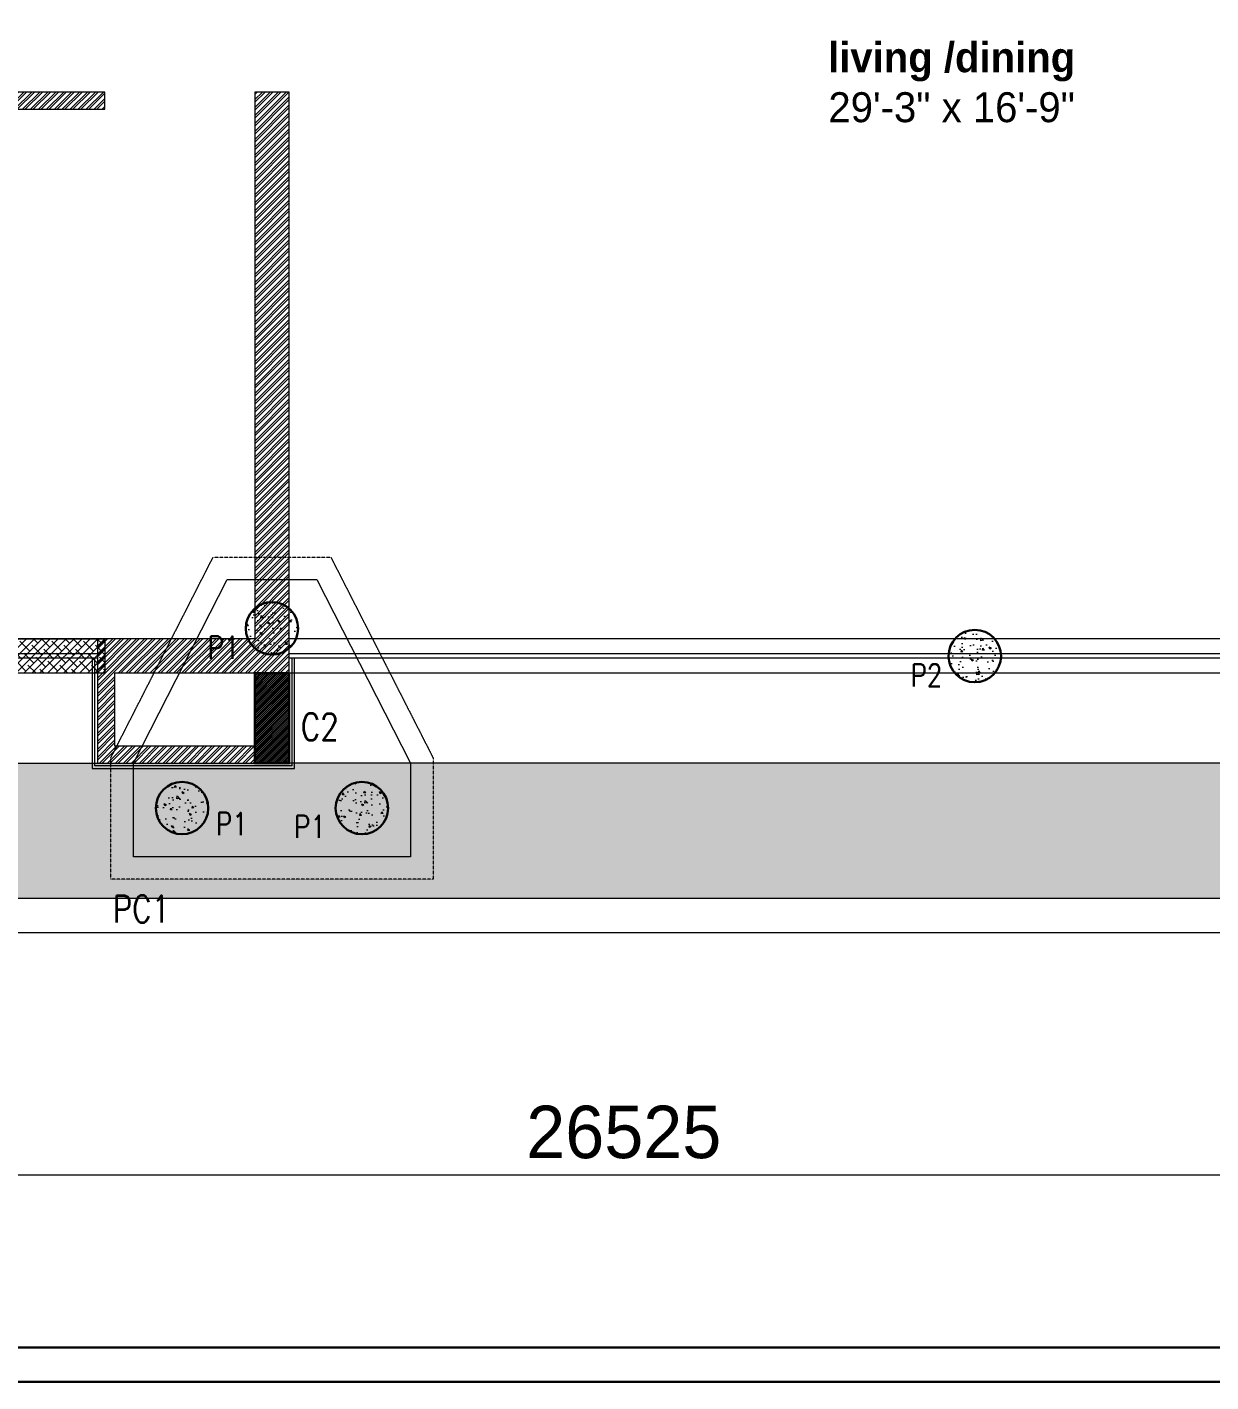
# Model space of a CAD drawing. Header units: metres. Extents: x 5205117 to 5948571, y 646915 to 1143748.
# Drawn here: x 5565530 to 5573429, y 670568 to 679611 of the extents above; entities that cross this region are included whole.
import ezdxf

# ---------------------------------------------------------------- set-up
doc = ezdxf.new("R2010")
doc.units = ezdxf.units.M
doc.header["$MEASUREMENT"] = 0
doc.header["$PDMODE"] = 35
doc.header["$PDSIZE"] = 10
for name, pattern in [('CENTER', [2, 1.25, -0.25, 0.25, -0.25]), ('DASHED', [0.75, 0.5, -0.25]), ('DOT2', [0.125, 0, -0.125]), ('HIDDEN', [0.375, 0.25, -0.125])]:
    doc.linetypes.add(name, pattern=pattern)
doc.layers.get('0').update_dxf_attribs({"color": 1, "linetype": 'DASHED', "lineweight": 30})
for name, color, linetype, lineweight in [('A-Center line', 1, 'CENTER', 9), ('dim start point', 10, 'Continuous', 0), ('H-Lintel level', 250, 'Continuous', 0), ('plot 5', 7, 'Continuous', 30), ('road', 7, 'Continuous', 9), ('S-COLUMN & WALL', 5, 'Continuous', 30), ('S-COLUMN_H', 250, 'Continuous', 0), ('S-FOUND-EXCAVATION', 253, 'HIDDEN', 0), ('S-FOUND-FOOTING', 7, 'Continuous', 15), ('S-PILE', 96, 'Continuous', 30), ('S-TEXT COL.', 1, 'Continuous', 0), ('S-TEXT PILE', 7, 'Continuous', 0)]:
    doc.layers.add(name, color=color, linetype=linetype, lineweight=lineweight)
doc.layers.add('A-GF', color=8, linetype='Continuous', lineweight=0, transparency=0.5)
doc.styles.add('CENTURY GOTHIC', font='GOTHIC.TTF')
doc.styles.add('SETU 1', font='romans.shx', dxfattribs={"width": 0.8})
doc.styles.get("Standard").update_dxf_attribs({"font": 'GOTHIC.TTF'})
doc.dimstyles.get("Standard").update_dxf_attribs({"dimtxt": 2, "dimasz": 1, "dimexe": 0, "dimexo": 0, "dimgap": 0.1, "dimtad": 1, "dimdsep": 46, "dimtxsty": 'Standard', "dimblk": 'OBLIQUE', "dimcen": 0.1, "dimclrd": 256, "dimclre": 256, "dimclrt": 256, "dimadec": 0, "dimazin": 0, "dimtfac": 1, "dimtofl": 0, "dimtmove": 1, "dimatfit": 2, "dimldrblk": 'OPEN90', "dimfxl": 1, "dimtolj": 1, "dimtzin": 0, "dimlwd": -1, "dimlwe": -1, "dimarcsym": 0})

# ---------------------------------------------------------------- blocks, each defined once
blk = doc.blocks.new('jhdbdjh')
at = {"layer": 'A-GF', "ltscale": 10}
h = blk.add_hatch(dxfattribs=at)
h.set_pattern_fill('GRAVEL', color=256, scale=150)
h.set_pattern_definition([(228.012787504, (50188831.79934958, -9930336.283881264), (-1200.000000000009, -1350), [20.1804, -1997.863207061055]), (184.969740728, (50188818.29934958, -9930351.283881264), (1799.999999999996, 150.0000000000053), [34.6302, -3428.388714184499]), (132.510447078, (50188783.79934958, -9930354.283881264), (1500.000000000018, -1649.99999999998), [24.4182, -2417.404889414955]), (267.273689006, (50188725.29934958, -9930391.783881145), (150.0000000000036, 3000.000000000003), [31.53569999999998, -3122.033706244348]), (292.833654178, (50188723.79934958, -9930423.283881264), (-749.9999999999982, 1800.000000000004), [30.92324999999998, -3061.405969213243]), (357.273689006, (50188735.79934958, -9930451.783881264), (-3000.000000000003, 150.0000000000038), [31.53569999999998, -3122.033706244348]), (37.6942404667, (50188767.29934958, -9930453.283881264), (-1950, -1499.999999999996), [41.70434999999999, -4128.727282337401]), (72.2553283749, (50188800.29934958, -9930427.783881264), (1050.000000000004, 3300), [39.37319999999996, -3897.948224522007]), (121.429565615, (50188812.29934958, -9930390.283881264), (-1200.000000000003, 1949.999999999998), [31.6425, -3132.61096645935]), (175.236358309, (50188795.79934958, -9930363.283881264), (1649.999999999997, -150.0000000000057), [36.12479999999999, -1770.114386818845]), (222.397437798, (50188759.79934958, -9930360.283881264), (-1799.999999999994, -1649.999999999996), [46.71720000000001, -4625.006250719235]), (138.814074834, (50188873.79934958, -9930393.283881264), (-1050.000000000005, 899.9999999999999), [15.94514999999999, -1578.576721910204]), (171.46923439, (50188861.79934958, -9930382.783881264), (1950, -299.9999999999993), [30.33555, -3003.22671242355]), (225, (50188831.79934958, -9930378.283881264), (-1.665334536937735e-14, -149.9999999999899), [21.21315, -190.918884355965]), (203.198590514, (50188821.29934958, -9930360.283881264), (749.9999999999983, 299.9999999999962), [11.4237, -1130.942265879585]), (291.801409486, (50188810.79934958, -9930364.783881264), (-149.9999999999526, 450.0000000000154), [16.15544999999999, -791.6192710701749]), (30.96375653209999, (50188816.79934958, -9930379.783881264), (450.000000000008, 299.9999999999969), [26.23935, -848.403434226795]), (161.565051177, (50188839.29934958, -9930366.283881264), (300.0000000000017, -149.9999999999965), [18.97364999999999, -455.3679990252597]), (16.389540334, (50188723.79934958, -9930364.783881264), (1499.999999999995, 450.0000000000065), [26.57999999999999, -2631.42677200041]), (70.3461759419, (50188749.29934958, -9930357.283881264), (-600.000000000183, -1650.00000000051), [22.29915, -2207.61116209785]), (293.198590514, (50188839.29934958, -9930336.283881264), (-299.9999999999956, 749.9999999999986), [22.84725, -1119.518715879585]), (343.610459666, (50188848.29934862, -9930357.283881264), (-1499.999999999995, 450.0000000000065), [26.57999999999998, -2631.426772000348]), (339.44395478, (50188723.79934958, -9930457.783881264), (-750.0000000000055, 300.0000000000036), [25.63199999999998, -1255.968561797624]), (294.775140569, (50188747.79934958, -9930466.783881264), (-750.0000000000008, 1650), [21.4767, -2126.1964594914]), (66.8014094864, (50188840.79934958, -9930486.283881145), (299.9999999999972, 749.9999999999955), [22.84725, -1119.518715879585]), (17.3540246363, (50188849.79934958, -9930465.283881264), (-1949.999999999996, -599.9999999999944), [25.14465, -2489.313542136]), (69.44395478040002, (50188767.29934958, -9930486.283881145), (-300.000000000001, -749.9999999999932), [12.81599999999999, -1268.784561797624]), (101.309932474, (50188831.79934958, -9930486.283881145), (-149.9999999999945, 600.0000000000018), [7.6485, -757.20442703892]), (165.963756532, (50188830.29934958, -9930478.783881264), (449.9999999999938, -150.0000000000002), [30.92325, -587.542593842655]), (186.009005957, (50188800.29934958, -9930471.283881264), (1500.000000000007, 149.9999999999975), [28.6575, -2837.08847618142]), (303.690067526, (50188816.79934958, -9930393.283881264), (-149.9999999999981, 299.9999999999979), [21.63329999999998, -519.1993913195996]), (353.157226587, (50188828.79934958, -9930411.283881264), (2550.000000000002, -300.0000000000079), [37.7691, -3739.134393604245]), (60.9453959009, (50188866.29934958, -9930415.783881264), (-599.9999999999964, -1049.999999999997), [15.4434, -1528.90112114805]), (90, (50188873.79934958, -9930402.283881264), (-150, 150), [9, -141]), (120.256437164, (50188797.29934862, -9930466.783881264), (600.0000000000014, -1050.000000000001), [20.8386, -2063.02799841747]), (48.01278750420001, (50188786.79934958, -9930448.783881264), (1200, 1349.999999999996), [40.3608, -1977.682807061055]), (0, (50188813.79934862, -9930418.783881145), (150, 150), [39, -111]), (325.3048464690001, (50188852.79934958, -9930418.783881145), (1500.000000000021, -1049.999999999974), [23.71709999999998, -2347.991145126298]), (254.054604099, (50188872.29934958, -9930432.283881145), (-150.0000000000057, -600.0000000000007), [21.8403, -1070.176183392075]), (207.645975364, (50188866.29934958, -9930453.283881264), (-2849.999999999993, -1500.000000000007), [35.55975000000001, -3520.42112733891]), (175.42607874, (50188834.79934958, -9930469.783881264), (-1949.999999999993, 150.0000000000002), [37.61985, -3724.361011195335])])
h.paths.add_polyline_path([(5595513.778450754, 674697.8260537821), (5583373.789110925, 674697.8260537821), (5582773.789110925, 674697.8260537821), (5580063.789110925, 674697.8260537821), (5578563.789110925, 674697.8260537821), (5576278.789110925, 674697.8260537821), (5567278.789110925, 674697.8260537821), (5565998.789110925, 674697.8260537821), (5562473.789110925, 674697.8260537821), (5560543.789111879, 674697.8260537821), (5560543.789111879, 674812.8260537821), (5559543.789111879, 674812.8260537821), (5559543.789111879, 674697.8260537821), (5558943.789110925, 674697.8260537821), (5556848.789110925, 674697.8260537821), (5556478.789110925, 674697.8260537821), (5556478.789110925, 673797.8260524708), (5595253.236028459, 673797.8260524708, 0.04922558443214766)])
for points in [[(5556248.789110925, 674698.6243248421), (5556248.789110925, 673567.8260524708), (5595154.250980165, 673567.8260524708)], [(5556478.789110925, 674698.6243248421), (5556478.789110925, 673797.8260524708), (5595253.236028459, 673797.8260524708)]]:
    blk.add_lwpolyline(points, dxfattribs=at)
at = {"layer": 'A-GF', "ltscale": 10, "insert": (5571699.211309221, 679241.7513117034), "char_height": 200, "width": 5030.203356218762, "attachment_point": 5, "style": 'CENTURY GOTHIC'}
blk.add_mtext('{\\fCentury Gothic|b1|i0|c0|p34;living /dining \\P}29\'-3" x 16\'-9"', dxfattribs=at)
blk = doc.blocks.new('P2')
at = {"layer": 'S-PILE', "lineweight": 0}
h = blk.add_hatch(dxfattribs=at)
h.set_pattern_fill('AR-CONC', color=256, scale=20)
h.set_pattern_definition([(49.99999999999999, (0, 0), (143.4520365201507, -12.55042699651902), [15, -165]), (355, (0, 0), (-27.7502667226, 150.4384267400024), [12, -132]), (100.45144446, (11.9543362, -1.0458688), (115.7017693454224, 137.8879981937259), [12.7480384, -140.2284224]), (46.18420000000001, (0, 40), (213.4482661343145, -33.10385615861531), [22.5, -247.5]), (96.63563549, (17.787349, 37.2413386), (186.9323891348457, 194.8237201549101), [19.1220684, -210.342752]), (351.1841639899999, (0, 40), (186.9323890109546, 194.823720053998), [18, -198.0000002]), (21, (20, 30), (119.3814104236923, -80.52377813306776), [15, -165]), (326.0000000000001, (20, 30), (48.66306638431634, 145.0300090093706), [12, -132]), (71.45144474, (29.9484508, 23.2896852), (168.0444753459942, 64.50623056127077), [12.748038, -140.2284224]), (37.50000000000001, (0, 0), (2.431971063458134, 66.5787707662623), [0, -130.4, 0, -134, 0, -132.5]), (7.499999999999999, (0, 0), (52.61390748842972, 78.88234237647205), [0, -76.39999999999999, 0, -127.4, 0, -50.5]), (327.5, (-44.6, 0), (106.7644872344818, -4.510974346875951), [0, -50, 0, -156, 0, -207]), (317.5, (-64.6, 0), (116.6372338684772, 20.02099646646354), [0, -65, 0, -103.6, 0, -147])])
edge = h.paths.add_edge_path()
edge.add_arc((0, 0), 175, 0, 360)
at = {"layer": 'S-PILE'}
blk.add_circle((0, 0), 175, dxfattribs=at)
blk = doc.blocks.new('A$C0CD20493')
at = {"layer": 'H-Lintel level', "ltscale": 5}
h = blk.add_hatch(dxfattribs=at)
h.set_pattern_fill('ANSI38', color=256, scale=300)
h.set_pattern_definition([(45, (-625577.8436749286, -258837.5935521832), (-26.51650429449553, 26.51650429449553), []), (135, (-625577.8436749286, -258837.5935521832), (-79.54951288348659, 26.51650429449554), [93.75, -56.25])])
h.paths.add_polyline_path([(-22270.00000000466, 855.0000012571109), (-18694.9999999993, 855.0000012571109), (-18694.9999999993, 625.0000000009022), (-22270.00000000466, 625.0000000009022)])
blk.add_lwpolyline([(-22270.00000000466, 855.0000012571109), (-18694.9999999993, 855.0000012571109), (-18694.9999999993, 625.0000000009022), (-22270.00000000466, 625.0000000009022)], close=True, dxfattribs=at)
blk = doc.blocks.new('GDFHT')
at = {"layer": 'A-GF', "ltscale": 5}
h = blk.add_hatch(dxfattribs=at)
h.set_pattern_fill('ANSI32', color=256, scale=100)
h.set_pattern_definition([(45, (2320835.068037652, 508085.1930106306), (-26.51650429449554, 26.51650429449554), []), (45, (2320852.745707152, 508085.1930106306), (-26.51650429449554, 26.51650429449554), [])])
h.paths.add_polyline_path([(2616193.506646551, 707362.9062811908), (2616193.506646551, 707477.906281191), (2612618.506646547, 707477.906281191), (2612618.506646547, 707962.9062811898), (2611163.506646551, 707962.9062811908), (2611163.506646551, 707362.9062811902), (2612388.506646547, 707362.90628119), (2612388.506646546, 705977.9062811899), (2606393.506646547, 705977.9062811899), (2606393.506646547, 701382.906281191), (2606993.506646547, 701382.906281191), (2606993.506646547, 702212.9062811909), (2606623.506646547, 702212.9062811909), (2606623.506646547, 704247.90628119), (2608773.506646547, 704247.90628119), (2608773.506646547, 704947.9062811893), (2608658.506646547, 704947.9062811893), (2608658.506646547, 704362.90628119), (2606623.506646547, 704362.90628119), (2606623.506646547, 705747.9062811899), (2613548.506646547, 705747.9062811891), (2613548.506646547, 705862.90628119), (2612618.506646547, 705862.90628119), (2612618.506646547, 707362.9062811901), (2614878.506646551, 707362.9062811907), (2614878.506646551, 705862.9062811907), (2614448.506646547, 705862.90628119), (2614448.506646547, 705747.90628119), (2616193.506646551, 705747.9062811907), (2616193.506646551, 705862.9062811907), (2614993.506646551, 705862.9062811907), (2614993.506646551, 707362.9062811907), (2616193.506646551, 707362.9062811907)])
h.paths.add_polyline_path([(2606623.506646547, 701497.906281191), (2606878.506646547, 701497.906281191), (2606878.506646547, 701982.9062811909), (2606623.506646547, 701982.9062811909)], flags=16)
h.paths.add_polyline_path([(2632918.506646551, 705862.9062811908), (2632918.506646551, 704107.9062811905), (2632318.506646551, 704107.9062811905), (2632318.506646551, 704337.9062811905), (2632688.506646551, 704337.9062811905), (2632688.506646551, 705632.9062811908), (2632318.506646551, 705632.9062811908), (2632318.506646551, 705862.9062811908), (2632917.246974783, 705862.9062811908)])
h.paths.add_polyline_path([(2628478.506646551, 707362.9062811908), (2634738.506646551, 707362.9062811908), (2634738.506646551, 707962.9062811908), (2633283.506646555, 707962.9062811908), (2633283.506646555, 707592.9062811907), (2628478.506646551, 707592.9062811908)], flags=17)
h.paths.add_polyline_path([(2634508.506646551, 707847.9062811908), (2633513.506646555, 707847.9062811908), (2633513.506646555, 707592.9062811907), (2634508.506646551, 707592.9062811907)], flags=16)
h.paths.add_polyline_path([(2617193.506646551, 702212.9062811909), (2616143.506646551, 702212.9062811919), (2616143.506646551, 701382.9062811917), (2617423.506646551, 701382.9062811909), (2617423.506646551, 705862.9062811908), (2617193.506646551, 705862.9062811908)])
h.paths.add_polyline_path([(2617193.506646551, 701982.9062811909), (2616258.506646551, 701982.9062811919), (2616258.506646551, 701497.9062811917), (2617193.506646551, 701497.9062811909)], flags=16)
h.paths.add_polyline_path([(2615303.506646547, 713182.9062811914), (2615303.506646547, 712607.9062811907), (2615418.506646547, 712607.9062811907), (2615418.506646547, 713182.9062811914), (2617193.506646551, 713182.9062811914), (2617193.506646551, 711357.9062811907), (2616418.506646551, 711357.9062811907), (2616418.506646551, 711242.9062811907), (2617193.506646551, 711242.9062811907), (2617193.506646551, 707362.9062811907), (2617423.506646551, 707362.9062811907), (2617423.506646551, 713412.9062811914), (2611163.506646551, 713412.9062811914), (2611163.506646551, 711242.9062811907), (2615418.506646551, 711242.9062811907), (2615418.506646551, 711757.9062811916), (2615303.506646551, 711757.9062811916), (2615303.506646551, 711357.9062811907), (2611393.506646551, 711357.9062811906), (2611393.506646551, 713182.9062811914), (2612388.506646547, 713182.9062811914), (2612388.506646547, 712607.9062811907), (2612618.506646547, 712607.9062811907), (2612618.506646547, 713182.9062811914)])
h.paths.add_polyline_path([(2611393.506646551, 707592.9062811912), (2611393.506646551, 707847.9062811905), (2612388.506646547, 707847.9062811898), (2612388.506646547, 707592.906281191)], flags=16)
h.paths.add_polyline_path([(2630208.506646551, 701382.9062811907), (2630208.506646551, 701982.9062811907), (2632918.506646551, 701982.9062811909), (2632918.506646551, 701382.9062811908)])
h.paths.add_polyline_path([(2632688.506646551, 701612.9062811909), (2630438.506646551, 701612.9062811907), (2630438.506646551, 701867.9062811907), (2632688.506646551, 701867.9062811907)], flags=16)
h.paths.add_polyline_path([(2626423.506646551, 701382.9062811907), (2626423.506646551, 705862.9062811907), (2627478.506646551, 705862.9062811907), (2627478.506646551, 705747.9062811907), (2626653.506646551, 705747.9062811907), (2626653.506646551, 701612.9062811907), (2628478.506646551, 701612.9062811907), (2628478.506646551, 701982.9062811907), (2628708.506646551, 701982.9062811907), (2628708.506646551, 701382.9062811907)])
h.paths.add_polyline_path([(2612618.506646547, 701382.906281191), (2610688.506646547, 701382.9062811912), (2610688.506646547, 702212.9062811912), (2610803.506646547, 702212.9062811912), (2610803.506646547, 701497.9062811909), (2612388.506646547, 701497.9062811909), (2612388.506646547, 704847.90628119), (2612618.506646546, 704847.90628119)], flags=16)
h.paths.add_polyline_path([(2630438.506646551, 705862.9062811906), (2630208.506646551, 705862.9062811906), (2630208.506646551, 704107.9062811905), (2630808.506646551, 704107.9062811905), (2630808.506646551, 704337.9062811905), (2630438.506646551, 704337.9062811905)])
h.paths.add_polyline_path([(2626423.506646551, 713412.9062811914), (2626423.506646551, 707362.9062811908), (2627253.506646551, 707362.9062811908), (2627253.506646551, 707592.9062811908), (2626653.506646551, 707592.9062811908), (2626653.506646551, 708592.9062811908), (2627253.506646551, 708592.9062811908), (2627253.506646551, 708707.9062811908), (2626653.506646551, 708707.9062811908), (2626653.506646551, 710532.9062811908), (2627253.506646551, 710532.9062811908), (2627253.506646551, 710762.9062811908), (2626653.506646551, 710762.9062811907), (2626653.506646551, 713182.9062811914), (2628478.506646551, 713182.9062811915), (2628478.506646551, 710762.9062811907), (2628153.506646551, 710762.9062811908), (2628153.506646551, 710532.9062811908), (2628478.506646551, 710532.9062811908), (2628478.506646551, 708707.9062811908), (2628153.506646551, 708707.9062811908), (2628153.506646551, 708592.9062811908), (2628708.506646551, 708592.9062811908), (2628708.506646551, 711242.9062811907), (2629483.506646551, 711242.9062811907), (2629483.506646551, 711357.9062811908), (2628708.506646551, 711357.9062811908), (2628708.506646551, 713182.9062811915), (2630483.506646555, 713182.9062811915), (2630483.506646555, 712607.9062811907), (2630598.506646555, 712607.9062811907), (2630598.506646555, 713182.9062811915), (2633283.506646555, 713182.9062811915), (2633283.506646555, 712607.9062811907), (2633513.506646556, 712607.9062811907), (2633513.506646556, 713182.9062811915), (2634508.506646551, 713182.9062811914), (2634508.506646551, 711357.9062811907), (2630598.506646555, 711357.9062811907), (2630598.506646555, 711757.9062811916), (2630483.506646551, 711757.9062811916), (2630483.506646551, 711242.9062811907), (2634738.506646551, 711242.9062811907), (2634738.506646551, 713412.9062811914)])
h.paths.add_polyline_path([(2628478.506646551, 705862.9062811907), (2628708.506646551, 705862.9062811907), (2628708.506646551, 704107.9062811905), (2628478.506646551, 704107.9062811905)], flags=17)
h = blk.add_hatch(dxfattribs=at)
h.set_pattern_fill('ANSI31', color=256, scale=74.99999999999955, angle=2.544443745170813e-14)
h.set_pattern_definition([(45, (2318103.326714668, 858653.1978286222), (-6.629126073623847, 6.629126073623841), [])])
h.paths.add_polyline_path([(2617193.506646551, 701382.9062811909), (2617423.506646551, 701382.9062811909), (2617423.506646551, 701982.9062811912), (2617193.506646551, 701982.9062811912)])
for p, q in [((2616143.506646551, 702212.9062811919), (2612618.506646547, 702212.9062811909)), ((2626423.506646551, 702212.9062811907), (2617423.506646551, 702212.9062811907)), ((2616143.506646551, 702112.9062811912), (2612618.506646547, 702112.9062811912)), ((2616143.506646551, 702082.9062811909), (2612618.506646547, 702082.906281191)), ((2626423.506646551, 702112.9062811907), (2617423.506646551, 702112.9062811907)), ((2626423.506646551, 702082.9062811907), (2617423.506646551, 702082.9062811907)), ((2616143.506646551, 701982.9062811912), (2612618.506646547, 701982.9062811912)), ((2626423.506646551, 701982.9062811909), (2617423.506646551, 701982.9062811907)), ((2612618.506646547, 701382.9062811909), (2616143.506646551, 701382.9062811906)), ((2626423.506646551, 701382.9062811907), (2617423.506646551, 701382.9062811907)), ((2626423.506646551, 701382.9062811907), (2617423.506646551, 701382.9062811907))]:
    blk.add_line(p, q, dxfattribs=at)
blk.add_lwpolyline([(2614448.506646547, 705747.90628119), (2616193.506646551, 705747.9062811907), (2616193.506646551, 705862.9062811907), (2614993.506646551, 705862.9062811907)], dxfattribs=at)
for points in [[(2617193.506646551, 702212.9062811909), (2616143.506646551, 702212.9062811919), (2616143.506646551, 701382.9062811917), (2617423.506646551, 701382.9062811909), (2617423.506646551, 705862.9062811908), (2617193.506646551, 705862.9062811908)], [(2617193.506646551, 701982.9062811909), (2616258.506646551, 701982.9062811919), (2616258.506646551, 701497.9062811917), (2617193.506646551, 701497.9062811909)]]:
    blk.add_lwpolyline(points, close=True, dxfattribs=at)
at = {"layer": 'A-GF', "ltscale": 5, "flags": 128}
for points in [[(2617440.506646551, 702082.9062811907), (2617440.506646551, 701365.9062799345), (2616126.506646552, 701365.9062799345), (2616126.506646552, 702082.9062811909), (2616108.506646552, 702082.9062811909), (2616108.506646552, 701347.9062799345), (2617458.506646551, 701347.9062799345), (2617458.506646551, 702082.9062811907)], [(2617193.506646551, 701382.9062811909), (2617423.506646551, 701382.9062811909), (2617423.506646551, 701982.9062811912), (2617193.506646551, 701982.9062811912)]]:
    blk.add_lwpolyline(points, close=True, dxfattribs=at)
at = {"layer": 'A-GF', "ltscale": 5}
blk.add_blockref('A$C0CD20493', (2634888.506646551, 701357.9062799345), dxfattribs=at)
blk = doc.blocks.new('_Oblique')
at = {"color": 0, "linetype": 'ByBlock', "lineweight": -2}
blk.add_line((-0.5, -0.5), (0.5, 0.5), dxfattribs=at)
blk = doc.blocks.new('*D1122')
at = {"layer": 'Defpoints', "color": 0, "ltscale": 5, "transparency": 16777216}
for p in [(5582773.789110927, 671950.0430377824), (5556248.789110923, 671762.282881779), (5582773.789110927, 671762.282881779)]:
    blk.add_point(p, dxfattribs=at)
at = {"layer": 'dim start point', "linetype": 'DOT2', "ltscale": 5, "transparency": 16777216}
for p, q in [((5556248.789110923, 671762.282881779), (5556248.789110923, 671950.0430377824)), ((5582773.789110927, 671762.282881779), (5582773.789110927, 671950.0430377824))]:
    blk.add_line(p, q, dxfattribs=at)
at = {"layer": 'dim start point', "color": 1, "ltscale": 5, "transparency": 16777216}
blk.add_line((5556248.789110923, 671950.0430377824), (5582773.789110927, 671950.0430377824), dxfattribs=at)
at = {"layer": 'dim start point', "color": 1, "ltscale": 5, "transparency": 16777216, "xscale": 250, "yscale": 250, "zscale": 250, "rotation": 180}
blk.add_blockref('_Oblique', (5556248.789110923, 671950.0430377824), dxfattribs=at)
at = {"layer": 'dim start point', "color": 1, "ltscale": 5, "transparency": 16777216, "xscale": 250, "yscale": 250, "zscale": 250}
blk.add_blockref('_Oblique', (5582773.789110927, 671950.0430377824), dxfattribs=at)
at = {"layer": 'dim start point', "color": 1, "ltscale": 5, "transparency": 16777216, "insert": (5569511.289110925, 672233.8465727926), "char_height": 350, "attachment_point": 5}
blk.add_mtext('\\A1;26525', dxfattribs=at)
blk = doc.blocks.new('_Open90')
at = {"color": 0, "linetype": 'ByBlock', "lineweight": -2}
for p, q in [((-0.5, 0.5), (0, 0)), ((0, 0), (-1, 0)), ((0, 0), (-0.5, -0.5))]:
    blk.add_line(p, q, dxfattribs=at)

msp = doc.modelspace()

# ---------------------------------------------------------------- hatches: boundary and pattern name
at = {"layer": 'S-COLUMN_H'}
h = msp.add_hatch(color=256, dxfattribs=at)
h.dxf.hatch_style = 1
h.paths.add_polyline_path([(5567048.789110925, 675297.8260537824), (5567278.789110925, 675297.8260537824), (5567278.789110925, 674697.8260537824), (5567048.789110925, 674697.8260537824)])

# ---------------------------------------------------------------- linework, layer by layer
at = {"layer": 'A-Center line', "ltscale": 250}
msp.add_line((5540919.193967605, 670567.8260530073), (5597931.630234398, 670567.8260530073), dxfattribs=at)
at = {"layer": 'plot 5'}
msp.add_lwpolyline([(5595552.659950998, 674927.8260537821), (5595782.659950044, 674927.8260537821, -0.3771006349471678), (5590823.789110925, 670567.8260541398), (5541387.863871362, 670567.8260539013), (5541157.863870408, 670567.8260539013), (5541157.863869932, 685897.8257788855), (5541387.863870885, 685897.8257788855), (5541387.863871362, 670797.8260537821), (5590823.789110925, 670797.8260537821, 0.3753239374035909), (5595550.659111764, 674927.8260537821)], format="xyb", dxfattribs=at)
at = {"layer": 'road', "ltscale": 0.5}
msp.add_line((5590824.098395791, 670567.8260530073), (5481491.938475098, 670567.8260530073), dxfattribs=at)
at = {"layer": 'S-COLUMN & WALL', "color": 5}
msp.add_lwpolyline([(5567048.789110925, 675297.8260537824), (5567278.789110925, 675297.8260537824), (5567278.789110925, 674697.8260537824), (5567048.789110925, 674697.8260537824)], close=True, dxfattribs=at)
at = {"layer": 'S-FOUND-EXCAVATION'}
msp.add_lwpolyline([(5566088.789123592, 673922.825979183), (5566088.789123592, 674733.236224676), (5566771.084012734, 676072.825979183), (5567556.494206021, 676072.825979183), (5568238.789123592, 674733.2362260795), (5568238.789123592, 673922.825979183)], close=True, dxfattribs=at)
at = {"layer": 'S-FOUND-FOOTING', "color": 1}
msp.add_lwpolyline([(5566238.789123592, 674072.825979183), (5566238.789123592, 674697.8260274781), (5566863.789110295, 675922.825979183), (5567463.789110295, 675922.825979183), (5568088.789123592, 674697.8260274781), (5568088.789123592, 674072.825979183), (5566238.789123592, 674072.825979183)], dxfattribs=at)

# ---------------------------------------------------------------- block references
at = {"layer": 'A-GF'}
msp.add_blockref('GDFHT', (2949855.282464374, -26685.08022740867), dxfattribs=at)
at = {"layer": 'dim start point', "color": 12}
msp.add_blockref('jhdbdjh', (0, 0), dxfattribs=at)
at = {"layer": 'S-PILE', "xscale": -1}
for p in [(5567163.789110295, 675597.8260274781), (5571853.789110926, 675412.826053782), (5566563.789115443, 674397.9624057543), (5567763.789115443, 674397.9624057547)]:
    msp.add_blockref('P2', p, dxfattribs=at)

# ---------------------------------------------------------------- texts
at = {"layer": 'S-TEXT COL.', "color": 1, "true_color": 0xe61414, "style": 'SETU 1', "width": 0.8}
msp.add_text('C2', height=180, dxfattribs=at).set_placement((5567356.248597452, 674850.4642950527))
at = {"layer": 'S-TEXT COL.', "color": 7, "style": 'SETU 1', "width": 0.8}
msp.add_text('PC1', height=180, dxfattribs=at).set_placement((5566100.655286781, 673633.6948713118))
at = {"layer": 'S-TEXT PILE', "style": 'SETU 1', "width": 0.8}
for s, p in [('P1', (5566735.915946729, 675394.5343657868)), ('P2', (5571425.91594736, 675209.5343920907)), ('P1', (5566790.412393264, 674218.1273089873)), ('P1', (5567312.21662415, 674198.6685119211))]:
    msp.add_text(s, height=150, dxfattribs=at).set_placement(p)

# ---------------------------------------------------------------- dimensions: what is measured, and where the dimension line sits
at = {"layer": 'dim start point', "color": 12, "ltscale": 5}
dim = msp.add_linear_dim(base=(5582773.789110927, 671950.0430377824), p1=(5556248.789110923, 671762.282881779), p2=(5582773.789110927, 671762.282881779), dimstyle='Standard', override={"dimtxt": 350, "dimasz": 250, "dimgap": 100, "dimdec": 0, "dimclrd": 1, "dimclrt": 1, "dimtdec": 0, "dimfxl": 0.1}, dxfattribs=at)
dim.commit()
dim.dimension.update_dxf_attribs({"geometry": '*D1122', "text_midpoint": (5569511.289110925, 672233.8465727926)})

doc.saveas('drawing.dxf')
